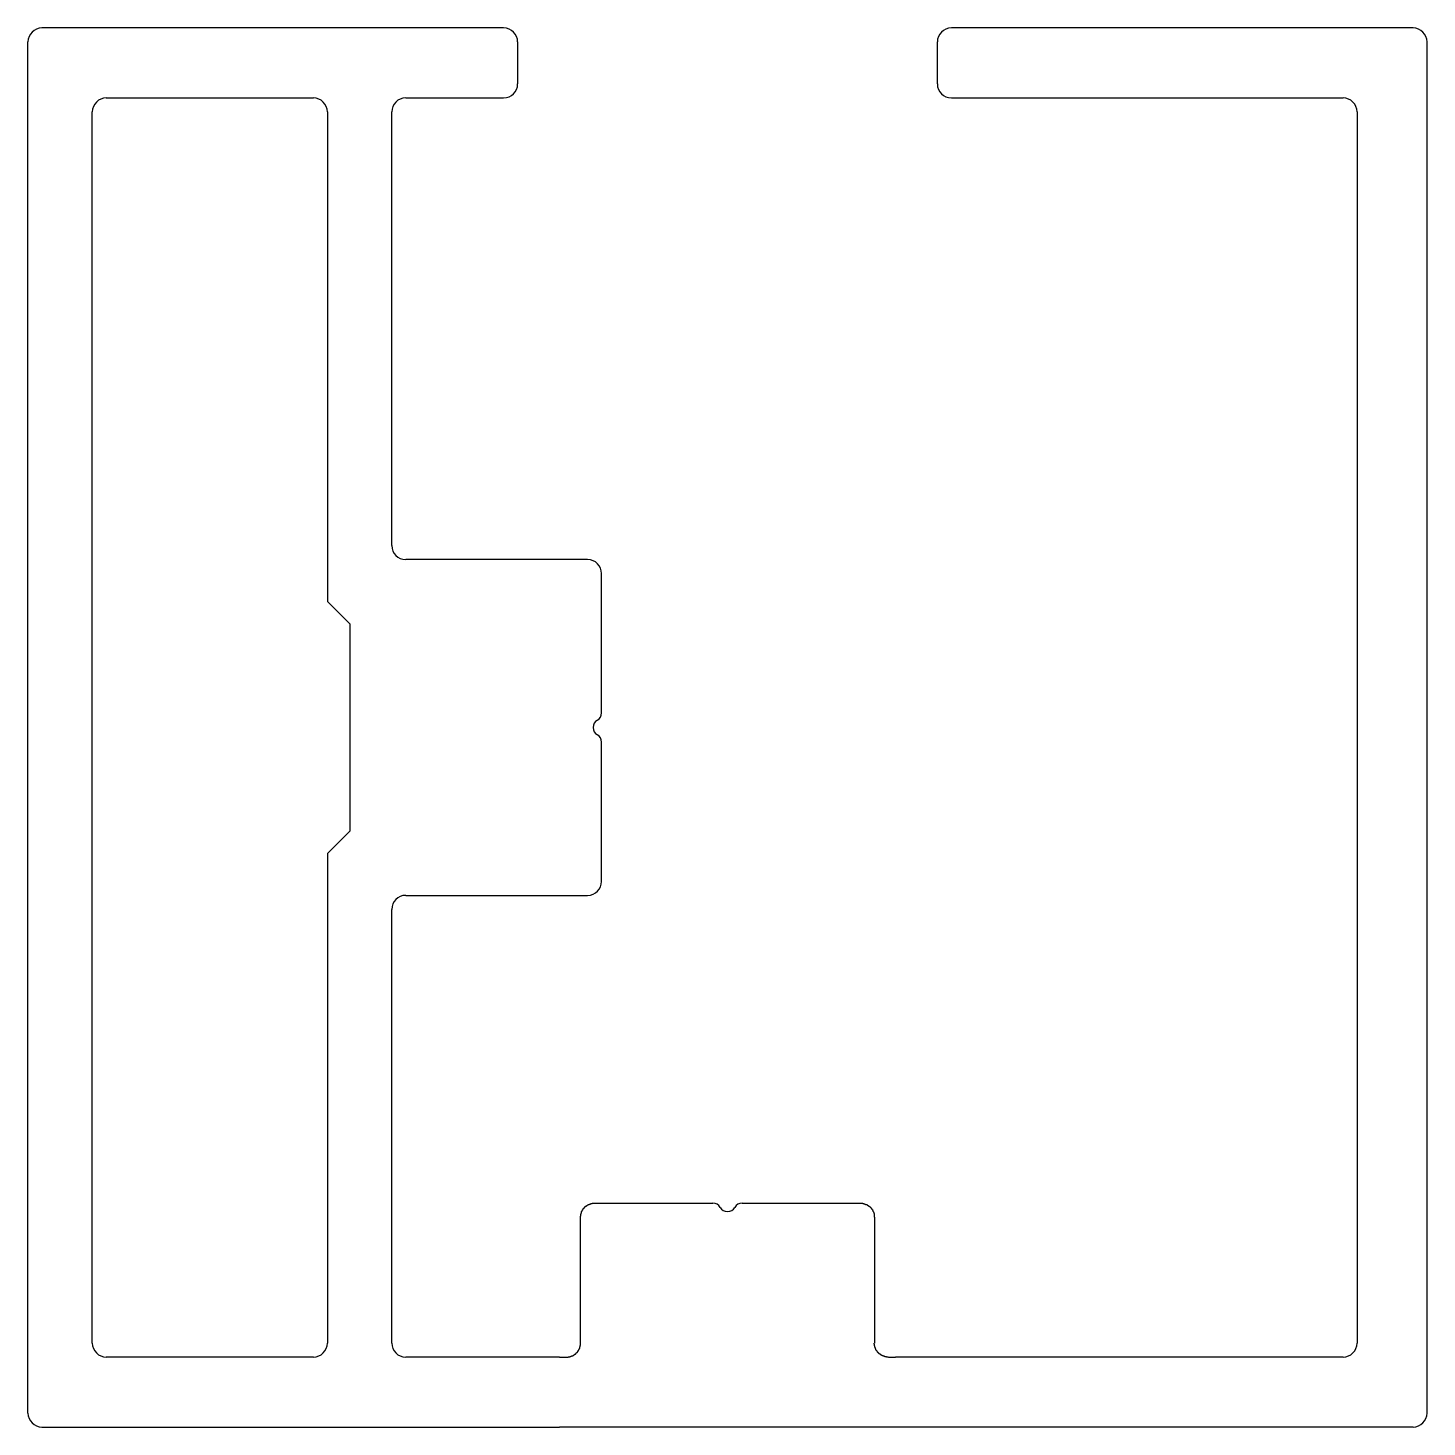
# Model space of a CAD drawing. Extents: x 2022.6 to 2072.6, y 2056.3 to 2106.3.
import ezdxf

# ---------------------------------------------------------------- set-up
doc = ezdxf.new("R2010")
doc.units = 0
doc.layers.get('0').update_dxf_attribs({"linetype": 'CONTINUOUS'})

msp = doc.modelspace()

# ---------------------------------------------------------------- linework, layer by layer
for p, q in [((2039.603, 2106.312), (2023.103, 2106.312)), ((2072.103, 2106.312), (2055.603, 2106.312)), ((2022.603, 2056.812), (2022.603, 2105.812)), ((2040.103, 2105.812), (2040.103, 2104.312)), ((2055.103, 2104.312), (2055.103, 2105.812)), ((2072.603, 2056.812), (2072.603, 2105.812)), ((2025.403, 2103.812), (2032.803, 2103.812)), ((2036.103, 2103.812), (2039.603, 2103.812)), ((2055.603, 2103.812), (2069.603, 2103.812)), ((2024.903, 2059.312), (2024.903, 2103.312)), ((2033.303, 2103.312), (2033.303, 2085.812)), ((2035.603, 2087.812), (2035.603, 2103.312)), ((2070.103, 2103.312), (2070.103, 2059.312)), ((2042.603, 2087.312), (2036.103, 2087.312)), ((2043.103, 2081.831), (2043.103, 2086.812)), ((2033.303, 2085.812), (2034.103, 2085.012)), ((2034.103, 2085.012), (2034.103, 2077.612)), ((2043.103, 2075.812), (2043.103, 2080.792)), ((2034.103, 2077.612), (2033.303, 2076.812)), ((2033.303, 2076.812), (2033.303, 2059.312)), ((2036.103, 2075.312), (2042.603, 2075.312)), ((2035.603, 2059.312), (2035.603, 2074.812)), ((2042.853, 2064.312), (2047.084, 2064.312)), ((2048.123, 2064.312), (2052.353, 2064.312)), ((2042.353, 2059.312), (2042.353, 2063.812)), ((2052.853, 2063.812), (2052.853, 2059.312)), ((2032.803, 2058.812), (2025.403, 2058.812)), ((2041.603, 2058.812), (2036.103, 2058.812)), ((2041.603, 2058.812), (2041.853, 2058.812)), ((2053.353, 2058.812), (2053.603, 2058.812)), ((2069.603, 2058.812), (2053.603, 2058.812)), ((2023.103, 2056.312), (2041.603, 2056.312)), ((2053.603, 2056.312), (2041.603, 2056.312)), ((2072.103, 2056.312), (2053.603, 2056.312))]:
    msp.add_line(p, q)
for points in [[(2042.35, 2063.81, 0), (2042.35, 2063.82, 0), (2042.35, 2063.82, 0), (2042.35, 2063.82, 0), (2042.35, 2063.83, 0), (2042.35, 2063.83, 0), (2042.35, 2063.83, 0), (2042.35, 2063.84, 0), (2042.35, 2063.84, 0), (2042.35, 2063.84, 0), (2042.35, 2063.85, 0), (2042.35, 2063.85, 0), (2042.36, 2063.85, 0), (2042.36, 2063.86, 0), (2042.36, 2063.86, 0), (2042.36, 2063.86, 0), (2042.36, 2063.87, 0), (2042.36, 2063.87, 0), (2042.36, 2063.87, 0), (2042.36, 2063.88, 0), (2042.36, 2063.88, 0), (2042.36, 2063.88, 0), (2042.36, 2063.89, 0), (2042.36, 2063.89, 0), (2042.36, 2063.89, 0), (2042.36, 2063.9, 0), (2042.36, 2063.9, 0), (2042.36, 2063.9, 0), (2042.36, 2063.91, 0), (2042.36, 2063.91, 0), (2042.36, 2063.91, 0), (2042.36, 2063.92, 0), (2042.37, 2063.92, 0), (2042.37, 2063.92, 0), (2042.37, 2063.93, 0), (2042.37, 2063.93, 0), (2042.37, 2063.93, 0), (2042.37, 2063.94, 0), (2042.37, 2063.94, 0), (2042.37, 2063.94, 0), (2042.37, 2063.95, 0), (2042.37, 2063.95, 0), (2042.37, 2063.95, 0), (2042.37, 2063.95, 0), (2042.38, 2063.96, 0), (2042.38, 2063.96, 0), (2042.38, 2063.96, 0), (2042.38, 2063.97, 0), (2042.38, 2063.97, 0), (2042.38, 2063.97, 0), (2042.38, 2063.98, 0), (2042.38, 2063.98, 0), (2042.38, 2063.98, 0), (2042.38, 2063.98, 0), (2042.39, 2063.99, 0), (2042.39, 2063.99, 0), (2042.39, 2063.99, 0), (2042.39, 2064, 0), (2042.39, 2064, 0), (2042.39, 2064, 0), (2042.39, 2064, 0), (2042.39, 2064.01, 0), (2042.39, 2064.01, 0), (2042.4, 2064.01, 0), (2042.4, 2064.01, 0), (2042.4, 2064.02, 0), (2042.4, 2064.02, 0), (2042.4, 2064.02, 0), (2042.4, 2064.03, 0), (2042.4, 2064.03, 0), (2042.4, 2064.03, 0), (2042.41, 2064.03, 0), (2042.41, 2064.04, 0), (2042.41, 2064.04, 0), (2042.41, 2064.04, 0), (2042.41, 2064.04, 0), (2042.41, 2064.05, 0), (2042.41, 2064.05, 0), (2042.41, 2064.05, 0), (2042.42, 2064.05, 0), (2042.42, 2064.06, 0), (2042.42, 2064.06, 0), (2042.42, 2064.06, 0), (2042.42, 2064.06, 0), (2042.42, 2064.06, 0), (2042.42, 2064.07, 0), (2042.42, 2064.07, 0), (2042.43, 2064.07, 0), (2042.43, 2064.07, 0), (2042.43, 2064.08, 0), (2042.43, 2064.08, 0), (2042.43, 2064.08, 0), (2042.43, 2064.08, 0), (2042.43, 2064.08, 0), (2042.44, 2064.09, 0), (2042.44, 2064.09, 0), (2042.44, 2064.09, 0), (2042.44, 2064.09, 0), (2042.44, 2064.1, 0), (2042.44, 2064.1, 0), (2042.44, 2064.1, 0), (2042.45, 2064.1, 0), (2042.45, 2064.1, 0), (2042.45, 2064.11, 0), (2042.45, 2064.11, 0), (2042.45, 2064.11, 0), (2042.45, 2064.11, 0), (2042.45, 2064.11, 0), (2042.46, 2064.12, 0), (2042.46, 2064.12, 0), (2042.46, 2064.12, 0), (2042.46, 2064.12, 0), (2042.46, 2064.12, 0), (2042.46, 2064.13, 0), (2042.47, 2064.13, 0), (2042.47, 2064.13, 0), (2042.47, 2064.13, 0), (2042.47, 2064.13, 0), (2042.47, 2064.13, 0), (2042.47, 2064.14, 0), (2042.47, 2064.14, 0), (2042.48, 2064.14, 0), (2042.48, 2064.14, 0), (2042.48, 2064.14, 0), (2042.48, 2064.15, 0), (2042.48, 2064.15, 0), (2042.48, 2064.15, 0), (2042.49, 2064.15, 0), (2042.49, 2064.15, 0), (2042.49, 2064.15, 0), (2042.49, 2064.16, 0), (2042.49, 2064.16, 0), (2042.49, 2064.16, 0), (2042.5, 2064.16, 0), (2042.5, 2064.16, 0), (2042.5, 2064.16, 0), (2042.5, 2064.17, 0), (2042.5, 2064.17, 0), (2042.5, 2064.17, 0), (2042.51, 2064.17, 0), (2042.51, 2064.17, 0), (2042.51, 2064.17, 0), (2042.51, 2064.18, 0), (2042.51, 2064.18, 0), (2042.51, 2064.18, 0), (2042.52, 2064.18, 0), (2042.52, 2064.18, 0), (2042.52, 2064.18, 0), (2042.52, 2064.18, 0), (2042.52, 2064.19, 0), (2042.52, 2064.19, 0), (2042.53, 2064.19, 0), (2042.53, 2064.19, 0), (2042.53, 2064.19, 0), (2042.53, 2064.19, 0), (2042.53, 2064.19, 0), (2042.53, 2064.2, 0), (2042.54, 2064.2, 0), (2042.54, 2064.2, 0), (2042.54, 2064.2, 0), (2042.54, 2064.2, 0), (2042.54, 2064.2, 0), (2042.54, 2064.2, 0), (2042.55, 2064.21, 0), (2042.55, 2064.21, 0), (2042.55, 2064.21, 0), (2042.55, 2064.21, 0), (2042.55, 2064.21, 0), (2042.55, 2064.21, 0), (2042.56, 2064.21, 0), (2042.56, 2064.22, 0), (2042.56, 2064.22, 0), (2042.56, 2064.22, 0), (2042.56, 2064.22, 0), (2042.57, 2064.22, 0), (2042.57, 2064.22, 0), (2042.57, 2064.22, 0), (2042.57, 2064.22, 0), (2042.57, 2064.23, 0), (2042.57, 2064.23, 0), (2042.58, 2064.23, 0), (2042.58, 2064.23, 0), (2042.58, 2064.23, 0), (2042.58, 2064.23, 0), (2042.58, 2064.23, 0), (2042.59, 2064.23, 0), (2042.59, 2064.23, 0), (2042.59, 2064.24, 0), (2042.59, 2064.24, 0), (2042.59, 2064.24, 0), (2042.59, 2064.24, 0), (2042.6, 2064.24, 0), (2042.6, 2064.24, 0), (2042.6, 2064.24, 0), (2042.6, 2064.24, 0), (2042.6, 2064.24, 0), (2042.61, 2064.25, 0), (2042.61, 2064.25, 0), (2042.61, 2064.25, 0), (2042.61, 2064.25, 0), (2042.61, 2064.25, 0), (2042.61, 2064.25, 0), (2042.62, 2064.25, 0), (2042.62, 2064.25, 0), (2042.62, 2064.25, 0), (2042.62, 2064.26, 0), (2042.62, 2064.26, 0), (2042.63, 2064.26, 0), (2042.63, 2064.26, 0), (2042.63, 2064.26, 0), (2042.63, 2064.26, 0), (2042.63, 2064.26, 0), (2042.64, 2064.26, 0), (2042.64, 2064.26, 0), (2042.64, 2064.26, 0), (2042.64, 2064.26, 0), (2042.64, 2064.27, 0), (2042.65, 2064.27, 0), (2042.65, 2064.27, 0), (2042.65, 2064.27, 0), (2042.65, 2064.27, 0), (2042.65, 2064.27, 0), (2042.65, 2064.27, 0), (2042.66, 2064.27, 0), (2042.66, 2064.27, 0), (2042.66, 2064.27, 0), (2042.66, 2064.27, 0), (2042.66, 2064.27, 0), (2042.67, 2064.28, 0), (2042.67, 2064.28, 0), (2042.67, 2064.28, 0), (2042.67, 2064.28, 0), (2042.67, 2064.28, 0), (2042.68, 2064.28, 0), (2042.68, 2064.28, 0), (2042.68, 2064.28, 0), (2042.68, 2064.28, 0), (2042.68, 2064.28, 0), (2042.69, 2064.28, 0), (2042.69, 2064.28, 0), (2042.69, 2064.28, 0), (2042.69, 2064.28, 0), (2042.69, 2064.29, 0), (2042.7, 2064.29, 0), (2042.7, 2064.29, 0), (2042.7, 2064.29, 0), (2042.7, 2064.29, 0), (2042.7, 2064.29, 0), (2042.71, 2064.29, 0), (2042.71, 2064.29, 0), (2042.71, 2064.29, 0), (2042.71, 2064.29, 0), (2042.71, 2064.29, 0), (2042.72, 2064.29, 0), (2042.72, 2064.29, 0), (2042.72, 2064.29, 0), (2042.72, 2064.29, 0), (2042.72, 2064.29, 0), (2042.73, 2064.3, 0), (2042.73, 2064.3, 0), (2042.73, 2064.3, 0), (2042.73, 2064.3, 0), (2042.73, 2064.3, 0), (2042.74, 2064.3, 0), (2042.74, 2064.3, 0), (2042.74, 2064.3, 0), (2042.74, 2064.3, 0), (2042.74, 2064.3, 0), (2042.75, 2064.3, 0), (2042.75, 2064.3, 0), (2042.75, 2064.3, 0), (2042.75, 2064.3, 0), (2042.75, 2064.3, 0), (2042.76, 2064.3, 0), (2042.76, 2064.3, 0), (2042.76, 2064.3, 0), (2042.76, 2064.3, 0), (2042.76, 2064.3, 0), (2042.77, 2064.3, 0), (2042.77, 2064.3, 0), (2042.77, 2064.3, 0), (2042.77, 2064.31, 0), (2042.77, 2064.31, 0), (2042.78, 2064.31, 0), (2042.78, 2064.31, 0), (2042.78, 2064.31, 0), (2042.78, 2064.31, 0), (2042.79, 2064.31, 0), (2042.79, 2064.31, 0), (2042.79, 2064.31, 0), (2042.79, 2064.31, 0), (2042.79, 2064.31, 0), (2042.8, 2064.31, 0), (2042.8, 2064.31, 0), (2042.8, 2064.31, 0), (2042.8, 2064.31, 0), (2042.8, 2064.31, 0), (2042.81, 2064.31, 0), (2042.81, 2064.31, 0), (2042.81, 2064.31, 0), (2042.81, 2064.31, 0), (2042.81, 2064.31, 0), (2042.82, 2064.31, 0), (2042.82, 2064.31, 0), (2042.82, 2064.31, 0), (2042.82, 2064.31, 0), (2042.83, 2064.31, 0), (2042.83, 2064.31, 0), (2042.83, 2064.31, 0), (2042.83, 2064.31, 0), (2042.83, 2064.31, 0), (2042.84, 2064.31, 0), (2042.84, 2064.31, 0), (2042.84, 2064.31, 0), (2042.84, 2064.31, 0), (2042.84, 2064.31, 0), (2042.85, 2064.31, 0), (2042.85, 2064.31, 0), (2042.85, 2064.31, 0), (2042.85, 2064.31, 0)], [(2052.35, 2064.31, 0), (2052.36, 2064.31, 0), (2052.36, 2064.31, 0), (2052.36, 2064.31, 0), (2052.36, 2064.31, 0), (2052.36, 2064.31, 0), (2052.36, 2064.31, 0), (2052.37, 2064.31, 0), (2052.37, 2064.31, 0), (2052.37, 2064.31, 0), (2052.37, 2064.31, 0), (2052.37, 2064.31, 0), (2052.37, 2064.31, 0), (2052.38, 2064.31, 0), (2052.38, 2064.31, 0), (2052.38, 2064.31, 0), (2052.38, 2064.31, 0), (2052.38, 2064.31, 0), (2052.39, 2064.31, 0), (2052.39, 2064.31, 0), (2052.39, 2064.31, 0), (2052.39, 2064.31, 0), (2052.39, 2064.31, 0), (2052.39, 2064.31, 0), (2052.4, 2064.31, 0), (2052.4, 2064.31, 0), (2052.4, 2064.31, 0), (2052.4, 2064.31, 0), (2052.4, 2064.31, 0), (2052.4, 2064.31, 0), (2052.41, 2064.31, 0), (2052.41, 2064.31, 0), (2052.41, 2064.31, 0), (2052.41, 2064.31, 0), (2052.41, 2064.31, 0), (2052.42, 2064.31, 0), (2052.42, 2064.31, 0), (2052.42, 2064.31, 0), (2052.42, 2064.31, 0), (2052.42, 2064.31, 0), (2052.42, 2064.31, 0), (2052.43, 2064.31, 0), (2052.43, 2064.31, 0), (2052.43, 2064.31, 0), (2052.43, 2064.31, 0), (2052.43, 2064.31, 0), (2052.43, 2064.31, 0), (2052.44, 2064.3, 0), (2052.44, 2064.3, 0), (2052.44, 2064.3, 0), (2052.44, 2064.3, 0), (2052.44, 2064.3, 0), (2052.44, 2064.3, 0), (2052.45, 2064.3, 0), (2052.45, 2064.3, 0), (2052.45, 2064.3, 0), (2052.45, 2064.3, 0), (2052.45, 2064.3, 0), (2052.45, 2064.3, 0), (2052.46, 2064.3, 0), (2052.46, 2064.3, 0), (2052.46, 2064.3, 0), (2052.46, 2064.3, 0), (2052.46, 2064.3, 0), (2052.46, 2064.3, 0), (2052.47, 2064.3, 0), (2052.47, 2064.3, 0), (2052.47, 2064.3, 0), (2052.47, 2064.3, 0), (2052.47, 2064.3, 0), (2052.48, 2064.3, 0), (2052.48, 2064.3, 0), (2052.48, 2064.3, 0), (2052.48, 2064.3, 0), (2052.48, 2064.29, 0), (2052.48, 2064.29, 0), (2052.49, 2064.29, 0), (2052.49, 2064.29, 0), (2052.49, 2064.29, 0), (2052.49, 2064.29, 0), (2052.49, 2064.29, 0), (2052.49, 2064.29, 0), (2052.5, 2064.29, 0), (2052.5, 2064.29, 0), (2052.5, 2064.29, 0), (2052.5, 2064.29, 0), (2052.5, 2064.29, 0), (2052.5, 2064.29, 0), (2052.51, 2064.29, 0), (2052.51, 2064.29, 0), (2052.51, 2064.29, 0), (2052.51, 2064.29, 0), (2052.51, 2064.29, 0), (2052.51, 2064.29, 0), (2052.51, 2064.28, 0), (2052.52, 2064.28, 0), (2052.52, 2064.28, 0), (2052.52, 2064.28, 0), (2052.52, 2064.28, 0), (2052.52, 2064.28, 0), (2052.52, 2064.28, 0), (2052.53, 2064.28, 0), (2052.53, 2064.28, 0), (2052.53, 2064.28, 0), (2052.53, 2064.28, 0), (2052.53, 2064.28, 0), (2052.53, 2064.28, 0), (2052.54, 2064.28, 0), (2052.54, 2064.28, 0), (2052.54, 2064.28, 0), (2052.54, 2064.28, 0), (2052.54, 2064.27, 0), (2052.54, 2064.27, 0), (2052.55, 2064.27, 0), (2052.55, 2064.27, 0), (2052.55, 2064.27, 0), (2052.55, 2064.27, 0), (2052.55, 2064.27, 0), (2052.55, 2064.27, 0), (2052.56, 2064.27, 0), (2052.56, 2064.27, 0), (2052.56, 2064.27, 0), (2052.56, 2064.27, 0), (2052.56, 2064.27, 0), (2052.56, 2064.27, 0), (2052.57, 2064.26, 0), (2052.57, 2064.26, 0), (2052.57, 2064.26, 0), (2052.57, 2064.26, 0), (2052.57, 2064.26, 0), (2052.57, 2064.26, 0), (2052.57, 2064.26, 0), (2052.58, 2064.26, 0), (2052.58, 2064.26, 0), (2052.58, 2064.26, 0), (2052.58, 2064.26, 0), (2052.58, 2064.26, 0), (2052.58, 2064.26, 0), (2052.59, 2064.25, 0), (2052.59, 2064.25, 0), (2052.59, 2064.25, 0), (2052.59, 2064.25, 0), (2052.59, 2064.25, 0), (2052.59, 2064.25, 0), (2052.59, 2064.25, 0), (2052.6, 2064.25, 0), (2052.6, 2064.25, 0), (2052.6, 2064.25, 0), (2052.6, 2064.25, 0), (2052.6, 2064.25, 0), (2052.6, 2064.24, 0), (2052.61, 2064.24, 0), (2052.61, 2064.24, 0), (2052.61, 2064.24, 0), (2052.61, 2064.24, 0), (2052.61, 2064.24, 0), (2052.61, 2064.24, 0), (2052.62, 2064.24, 0), (2052.62, 2064.24, 0), (2052.62, 2064.24, 0), (2052.62, 2064.23, 0), (2052.62, 2064.23, 0), (2052.62, 2064.23, 0), (2052.62, 2064.23, 0), (2052.63, 2064.23, 0), (2052.63, 2064.23, 0), (2052.63, 2064.23, 0), (2052.63, 2064.23, 0), (2052.63, 2064.23, 0), (2052.63, 2064.23, 0), (2052.63, 2064.22, 0), (2052.64, 2064.22, 0), (2052.64, 2064.22, 0), (2052.64, 2064.22, 0), (2052.64, 2064.22, 0), (2052.64, 2064.22, 0), (2052.64, 2064.22, 0), (2052.65, 2064.22, 0), (2052.65, 2064.22, 0), (2052.65, 2064.22, 0), (2052.65, 2064.21, 0), (2052.65, 2064.21, 0), (2052.65, 2064.21, 0), (2052.65, 2064.21, 0), (2052.66, 2064.21, 0), (2052.66, 2064.21, 0), (2052.66, 2064.21, 0), (2052.66, 2064.21, 0), (2052.66, 2064.21, 0), (2052.66, 2064.2, 0), (2052.66, 2064.2, 0), (2052.67, 2064.2, 0), (2052.67, 2064.2, 0), (2052.67, 2064.2, 0), (2052.67, 2064.2, 0), (2052.67, 2064.2, 0), (2052.67, 2064.2, 0), (2052.67, 2064.2, 0), (2052.68, 2064.19, 0), (2052.68, 2064.19, 0), (2052.68, 2064.19, 0), (2052.68, 2064.19, 0), (2052.68, 2064.19, 0), (2052.68, 2064.19, 0), (2052.68, 2064.19, 0), (2052.69, 2064.19, 0), (2052.69, 2064.18, 0), (2052.69, 2064.18, 0), (2052.69, 2064.18, 0), (2052.69, 2064.18, 0), (2052.69, 2064.18, 0), (2052.69, 2064.18, 0), (2052.7, 2064.18, 0), (2052.7, 2064.17, 0), (2052.7, 2064.17, 0), (2052.7, 2064.17, 0), (2052.7, 2064.17, 0), (2052.7, 2064.17, 0), (2052.7, 2064.17, 0), (2052.71, 2064.17, 0), (2052.71, 2064.17, 0), (2052.71, 2064.16, 0), (2052.71, 2064.16, 0), (2052.71, 2064.16, 0), (2052.71, 2064.16, 0), (2052.71, 2064.16, 0), (2052.71, 2064.16, 0), (2052.72, 2064.16, 0), (2052.72, 2064.15, 0), (2052.72, 2064.15, 0), (2052.72, 2064.15, 0), (2052.72, 2064.15, 0), (2052.72, 2064.15, 0), (2052.72, 2064.15, 0), (2052.73, 2064.15, 0), (2052.73, 2064.14, 0), (2052.73, 2064.14, 0), (2052.73, 2064.14, 0), (2052.73, 2064.14, 0), (2052.73, 2064.14, 0), (2052.73, 2064.14, 0), (2052.73, 2064.14, 0), (2052.74, 2064.13, 0), (2052.74, 2064.13, 0), (2052.74, 2064.13, 0), (2052.74, 2064.13, 0), (2052.74, 2064.13, 0), (2052.74, 2064.13, 0), (2052.74, 2064.12, 0), (2052.74, 2064.12, 0), (2052.75, 2064.12, 0), (2052.75, 2064.12, 0), (2052.75, 2064.12, 0), (2052.75, 2064.12, 0), (2052.75, 2064.11, 0), (2052.75, 2064.11, 0), (2052.75, 2064.11, 0), (2052.75, 2064.11, 0), (2052.76, 2064.11, 0), (2052.76, 2064.11, 0), (2052.76, 2064.1, 0), (2052.76, 2064.1, 0), (2052.76, 2064.1, 0), (2052.76, 2064.1, 0), (2052.76, 2064.1, 0), (2052.76, 2064.1, 0), (2052.77, 2064.09, 0), (2052.77, 2064.09, 0), (2052.77, 2064.09, 0), (2052.77, 2064.09, 0), (2052.77, 2064.09, 0), (2052.77, 2064.09, 0), (2052.77, 2064.08, 0), (2052.77, 2064.08, 0), (2052.78, 2064.08, 0), (2052.78, 2064.08, 0), (2052.78, 2064.08, 0), (2052.78, 2064.07, 0), (2052.78, 2064.07, 0), (2052.78, 2064.07, 0), (2052.78, 2064.07, 0), (2052.78, 2064.07, 0), (2052.78, 2064.06, 0), (2052.79, 2064.06, 0), (2052.79, 2064.06, 0), (2052.79, 2064.06, 0), (2052.79, 2064.06, 0), (2052.79, 2064.06, 0), (2052.79, 2064.05, 0), (2052.79, 2064.05, 0), (2052.79, 2064.05, 0), (2052.79, 2064.05, 0), (2052.8, 2064.05, 0), (2052.8, 2064.04, 0), (2052.8, 2064.04, 0), (2052.8, 2064.04, 0), (2052.8, 2064.04, 0), (2052.8, 2064.03, 0), (2052.8, 2064.03, 0), (2052.8, 2064.03, 0), (2052.8, 2064.03, 0), (2052.8, 2064.03, 0), (2052.81, 2064.02, 0), (2052.81, 2064.02, 0), (2052.81, 2064.02, 0), (2052.81, 2064.02, 0), (2052.81, 2064.02, 0), (2052.81, 2064.01, 0), (2052.81, 2064.01, 0), (2052.81, 2064.01, 0), (2052.81, 2064.01, 0), (2052.81, 2064, 0), (2052.82, 2064, 0), (2052.82, 2064, 0), (2052.82, 2064, 0), (2052.82, 2064, 0), (2052.82, 2063.99, 0), (2052.82, 2063.99, 0), (2052.82, 2063.99, 0), (2052.82, 2063.99, 0), (2052.82, 2063.98, 0), (2052.82, 2063.98, 0), (2052.82, 2063.98, 0), (2052.83, 2063.98, 0), (2052.83, 2063.97, 0), (2052.83, 2063.97, 0), (2052.83, 2063.97, 0), (2052.83, 2063.97, 0), (2052.83, 2063.96, 0), (2052.83, 2063.96, 0), (2052.83, 2063.96, 0), (2052.83, 2063.96, 0), (2052.83, 2063.95, 0), (2052.83, 2063.95, 0), (2052.83, 2063.95, 0), (2052.83, 2063.95, 0), (2052.84, 2063.94, 0), (2052.84, 2063.94, 0), (2052.84, 2063.94, 0), (2052.84, 2063.94, 0), (2052.84, 2063.93, 0), (2052.84, 2063.93, 0), (2052.84, 2063.93, 0), (2052.84, 2063.93, 0), (2052.84, 2063.92, 0), (2052.84, 2063.92, 0), (2052.84, 2063.92, 0), (2052.84, 2063.92, 0), (2052.84, 2063.91, 0), (2052.84, 2063.91, 0), (2052.84, 2063.91, 0), (2052.84, 2063.9, 0), (2052.85, 2063.9, 0), (2052.85, 2063.9, 0), (2052.85, 2063.9, 0), (2052.85, 2063.89, 0), (2052.85, 2063.89, 0), (2052.85, 2063.89, 0), (2052.85, 2063.88, 0), (2052.85, 2063.88, 0), (2052.85, 2063.88, 0), (2052.85, 2063.88, 0), (2052.85, 2063.87, 0), (2052.85, 2063.87, 0), (2052.85, 2063.87, 0), (2052.85, 2063.86, 0), (2052.85, 2063.86, 0), (2052.85, 2063.86, 0), (2052.85, 2063.86, 0), (2052.85, 2063.85, 0), (2052.85, 2063.85, 0), (2052.85, 2063.85, 0), (2052.85, 2063.84, 0), (2052.85, 2063.84, 0), (2052.85, 2063.84, 0), (2052.85, 2063.84, 0), (2052.85, 2063.83, 0), (2052.85, 2063.83, 0), (2052.85, 2063.83, 0), (2052.85, 2063.82, 0), (2052.85, 2063.82, 0), (2052.85, 2063.82, 0), (2052.85, 2063.81, 0), (2052.85, 2063.81, 0)], [(2041.85, 2058.81, 0), (2041.85, 2058.81, 0), (2041.86, 2058.81, 0), (2041.86, 2058.81, 0), (2041.86, 2058.81, 0), (2041.86, 2058.81, 0), (2041.86, 2058.81, 0), (2041.86, 2058.81, 0), (2041.86, 2058.81, 0), (2041.87, 2058.81, 0), (2041.87, 2058.81, 0), (2041.87, 2058.81, 0), (2041.87, 2058.81, 0), (2041.87, 2058.81, 0), (2041.87, 2058.81, 0), (2041.87, 2058.81, 0), (2041.88, 2058.81, 0), (2041.88, 2058.81, 0), (2041.88, 2058.81, 0), (2041.88, 2058.81, 0), (2041.88, 2058.81, 0), (2041.88, 2058.81, 0), (2041.88, 2058.81, 0), (2041.88, 2058.81, 0), (2041.89, 2058.81, 0), (2041.89, 2058.81, 0), (2041.89, 2058.81, 0), (2041.89, 2058.81, 0), (2041.89, 2058.81, 0), (2041.89, 2058.81, 0), (2041.89, 2058.81, 0), (2041.9, 2058.81, 0), (2041.9, 2058.81, 0), (2041.9, 2058.81, 0), (2041.9, 2058.81, 0), (2041.9, 2058.81, 0), (2041.9, 2058.81, 0), (2041.91, 2058.81, 0), (2041.91, 2058.81, 0), (2041.91, 2058.81, 0), (2041.91, 2058.81, 0), (2041.91, 2058.81, 0), (2041.91, 2058.81, 0), (2041.91, 2058.81, 0), (2041.92, 2058.82, 0), (2041.92, 2058.82, 0), (2041.92, 2058.82, 0), (2041.92, 2058.82, 0), (2041.92, 2058.82, 0), (2041.92, 2058.82, 0), (2041.92, 2058.82, 0), (2041.93, 2058.82, 0), (2041.93, 2058.82, 0), (2041.93, 2058.82, 0), (2041.93, 2058.82, 0), (2041.93, 2058.82, 0), (2041.93, 2058.82, 0), (2041.94, 2058.82, 0), (2041.94, 2058.82, 0), (2041.94, 2058.82, 0), (2041.94, 2058.82, 0), (2041.94, 2058.82, 0), (2041.94, 2058.82, 0), (2041.94, 2058.82, 0), (2041.95, 2058.82, 0), (2041.95, 2058.82, 0), (2041.95, 2058.82, 0), (2041.95, 2058.82, 0), (2041.95, 2058.82, 0), (2041.95, 2058.82, 0), (2041.96, 2058.82, 0), (2041.96, 2058.82, 0), (2041.96, 2058.82, 0), (2041.96, 2058.82, 0), (2041.96, 2058.82, 0), (2041.96, 2058.82, 0), (2041.96, 2058.82, 0), (2041.97, 2058.82, 0), (2041.97, 2058.82, 0), (2041.97, 2058.82, 0), (2041.97, 2058.82, 0), (2041.97, 2058.83, 0), (2041.97, 2058.83, 0), (2041.98, 2058.83, 0), (2041.98, 2058.83, 0), (2041.98, 2058.83, 0), (2041.98, 2058.83, 0), (2041.98, 2058.83, 0), (2041.98, 2058.83, 0), (2041.99, 2058.83, 0), (2041.99, 2058.83, 0), (2041.99, 2058.83, 0), (2041.99, 2058.83, 0), (2041.99, 2058.83, 0), (2041.99, 2058.83, 0), (2042, 2058.83, 0), (2042, 2058.83, 0), (2042, 2058.83, 0), (2042, 2058.83, 0), (2042, 2058.83, 0), (2042, 2058.83, 0), (2042.01, 2058.83, 0), (2042.01, 2058.84, 0), (2042.01, 2058.84, 0), (2042.01, 2058.84, 0), (2042.01, 2058.84, 0), (2042.01, 2058.84, 0), (2042.02, 2058.84, 0), (2042.02, 2058.84, 0), (2042.02, 2058.84, 0), (2042.02, 2058.84, 0), (2042.02, 2058.84, 0), (2042.02, 2058.84, 0), (2042.03, 2058.84, 0), (2042.03, 2058.84, 0), (2042.03, 2058.84, 0), (2042.03, 2058.84, 0), (2042.03, 2058.84, 0), (2042.03, 2058.84, 0), (2042.04, 2058.85, 0), (2042.04, 2058.85, 0), (2042.04, 2058.85, 0), (2042.04, 2058.85, 0), (2042.04, 2058.85, 0), (2042.04, 2058.85, 0), (2042.05, 2058.85, 0), (2042.05, 2058.85, 0), (2042.05, 2058.85, 0), (2042.05, 2058.85, 0), (2042.05, 2058.85, 0), (2042.05, 2058.85, 0), (2042.06, 2058.85, 0), (2042.06, 2058.86, 0), (2042.06, 2058.86, 0), (2042.06, 2058.86, 0), (2042.06, 2058.86, 0), (2042.07, 2058.86, 0), (2042.07, 2058.86, 0), (2042.07, 2058.86, 0), (2042.07, 2058.86, 0), (2042.07, 2058.86, 0), (2042.07, 2058.86, 0), (2042.08, 2058.86, 0), (2042.08, 2058.86, 0), (2042.08, 2058.87, 0), (2042.08, 2058.87, 0), (2042.08, 2058.87, 0), (2042.09, 2058.87, 0), (2042.09, 2058.87, 0), (2042.09, 2058.87, 0), (2042.09, 2058.87, 0), (2042.09, 2058.87, 0), (2042.09, 2058.87, 0), (2042.1, 2058.87, 0), (2042.1, 2058.88, 0), (2042.1, 2058.88, 0), (2042.1, 2058.88, 0), (2042.1, 2058.88, 0), (2042.11, 2058.88, 0), (2042.11, 2058.88, 0), (2042.11, 2058.88, 0), (2042.11, 2058.88, 0), (2042.11, 2058.88, 0), (2042.11, 2058.89, 0), (2042.12, 2058.89, 0), (2042.12, 2058.89, 0), (2042.12, 2058.89, 0), (2042.12, 2058.89, 0), (2042.12, 2058.89, 0), (2042.13, 2058.89, 0), (2042.13, 2058.89, 0), (2042.13, 2058.89, 0), (2042.13, 2058.9, 0), (2042.13, 2058.9, 0), (2042.13, 2058.9, 0), (2042.14, 2058.9, 0), (2042.14, 2058.9, 0), (2042.14, 2058.9, 0), (2042.14, 2058.9, 0), (2042.14, 2058.9, 0), (2042.15, 2058.91, 0), (2042.15, 2058.91, 0), (2042.15, 2058.91, 0), (2042.15, 2058.91, 0), (2042.15, 2058.91, 0), (2042.16, 2058.91, 0), (2042.16, 2058.91, 0), (2042.16, 2058.92, 0), (2042.16, 2058.92, 0), (2042.16, 2058.92, 0), (2042.16, 2058.92, 0), (2042.17, 2058.92, 0), (2042.17, 2058.92, 0), (2042.17, 2058.92, 0), (2042.17, 2058.93, 0), (2042.17, 2058.93, 0), (2042.18, 2058.93, 0), (2042.18, 2058.93, 0), (2042.18, 2058.93, 0), (2042.18, 2058.93, 0), (2042.18, 2058.94, 0), (2042.19, 2058.94, 0), (2042.19, 2058.94, 0), (2042.19, 2058.94, 0), (2042.19, 2058.94, 0), (2042.19, 2058.94, 0), (2042.2, 2058.95, 0), (2042.2, 2058.95, 0), (2042.2, 2058.95, 0), (2042.2, 2058.95, 0), (2042.2, 2058.95, 0), (2042.2, 2058.96, 0), (2042.21, 2058.96, 0), (2042.21, 2058.96, 0), (2042.21, 2058.96, 0), (2042.21, 2058.96, 0), (2042.21, 2058.96, 0), (2042.22, 2058.97, 0), (2042.22, 2058.97, 0), (2042.22, 2058.97, 0), (2042.22, 2058.97, 0), (2042.22, 2058.97, 0), (2042.22, 2058.98, 0), (2042.23, 2058.98, 0), (2042.23, 2058.98, 0), (2042.23, 2058.98, 0), (2042.23, 2058.99, 0), (2042.23, 2058.99, 0), (2042.24, 2058.99, 0), (2042.24, 2058.99, 0), (2042.24, 2058.99, 0), (2042.24, 2059, 0), (2042.24, 2059, 0), (2042.25, 2059, 0), (2042.25, 2059, 0), (2042.25, 2059.01, 0), (2042.25, 2059.01, 0), (2042.25, 2059.01, 0), (2042.25, 2059.01, 0), (2042.26, 2059.02, 0), (2042.26, 2059.02, 0), (2042.26, 2059.02, 0), (2042.26, 2059.02, 0), (2042.26, 2059.03, 0), (2042.26, 2059.03, 0), (2042.27, 2059.03, 0), (2042.27, 2059.03, 0), (2042.27, 2059.04, 0), (2042.27, 2059.04, 0), (2042.27, 2059.04, 0), (2042.28, 2059.04, 0), (2042.28, 2059.05, 0), (2042.28, 2059.05, 0), (2042.28, 2059.05, 0), (2042.28, 2059.06, 0), (2042.28, 2059.06, 0), (2042.29, 2059.06, 0), (2042.29, 2059.06, 0), (2042.29, 2059.07, 0), (2042.29, 2059.07, 0), (2042.29, 2059.07, 0), (2042.29, 2059.08, 0), (2042.3, 2059.08, 0), (2042.3, 2059.08, 0), (2042.3, 2059.09, 0), (2042.3, 2059.09, 0), (2042.3, 2059.09, 0), (2042.3, 2059.1, 0), (2042.31, 2059.1, 0), (2042.31, 2059.1, 0), (2042.31, 2059.11, 0), (2042.31, 2059.11, 0), (2042.31, 2059.11, 0), (2042.31, 2059.12, 0), (2042.31, 2059.12, 0), (2042.32, 2059.12, 0), (2042.32, 2059.13, 0), (2042.32, 2059.13, 0), (2042.32, 2059.13, 0), (2042.32, 2059.14, 0), (2042.32, 2059.14, 0), (2042.32, 2059.14, 0), (2042.33, 2059.15, 0), (2042.33, 2059.15, 0), (2042.33, 2059.16, 0), (2042.33, 2059.16, 0), (2042.33, 2059.16, 0), (2042.33, 2059.17, 0), (2042.33, 2059.17, 0), (2042.33, 2059.18, 0), (2042.34, 2059.18, 0), (2042.34, 2059.18, 0), (2042.34, 2059.19, 0), (2042.34, 2059.19, 0), (2042.34, 2059.2, 0), (2042.34, 2059.2, 0), (2042.34, 2059.21, 0), (2042.34, 2059.21, 0), (2042.34, 2059.21, 0), (2042.34, 2059.22, 0), (2042.35, 2059.22, 0), (2042.35, 2059.23, 0), (2042.35, 2059.23, 0), (2042.35, 2059.24, 0), (2042.35, 2059.24, 0), (2042.35, 2059.25, 0), (2042.35, 2059.25, 0), (2042.35, 2059.26, 0), (2042.35, 2059.26, 0), (2042.35, 2059.26, 0), (2042.35, 2059.27, 0), (2042.35, 2059.27, 0), (2042.35, 2059.28, 0), (2042.35, 2059.28, 0), (2042.35, 2059.29, 0), (2042.35, 2059.29, 0), (2042.35, 2059.3, 0), (2042.35, 2059.3, 0), (2042.35, 2059.31, 0), (2042.35, 2059.31, 0)], [(2053.35, 2058.81, 0), (2053.35, 2058.81, 0), (2053.35, 2058.81, 0), (2053.35, 2058.81, 0), (2053.35, 2058.81, 0), (2053.35, 2058.81, 0), (2053.35, 2058.81, 0), (2053.34, 2058.81, 0), (2053.34, 2058.81, 0), (2053.34, 2058.81, 0), (2053.34, 2058.81, 0), (2053.34, 2058.81, 0), (2053.34, 2058.81, 0), (2053.34, 2058.81, 0), (2053.33, 2058.81, 0), (2053.33, 2058.81, 0), (2053.33, 2058.81, 0), (2053.33, 2058.81, 0), (2053.33, 2058.81, 0), (2053.33, 2058.81, 0), (2053.33, 2058.81, 0), (2053.32, 2058.81, 0), (2053.32, 2058.81, 0), (2053.32, 2058.81, 0), (2053.32, 2058.81, 0), (2053.32, 2058.81, 0), (2053.32, 2058.81, 0), (2053.32, 2058.81, 0), (2053.31, 2058.81, 0), (2053.31, 2058.81, 0), (2053.31, 2058.81, 0), (2053.31, 2058.81, 0), (2053.31, 2058.81, 0), (2053.31, 2058.81, 0), (2053.31, 2058.81, 0), (2053.3, 2058.81, 0), (2053.3, 2058.81, 0), (2053.3, 2058.81, 0), (2053.3, 2058.81, 0), (2053.3, 2058.81, 0), (2053.3, 2058.81, 0), (2053.3, 2058.81, 0), (2053.29, 2058.81, 0), (2053.29, 2058.81, 0), (2053.29, 2058.82, 0), (2053.29, 2058.82, 0), (2053.29, 2058.82, 0), (2053.29, 2058.82, 0), (2053.29, 2058.82, 0), (2053.28, 2058.82, 0), (2053.28, 2058.82, 0), (2053.28, 2058.82, 0), (2053.28, 2058.82, 0), (2053.28, 2058.82, 0), (2053.28, 2058.82, 0), (2053.27, 2058.82, 0), (2053.27, 2058.82, 0), (2053.27, 2058.82, 0), (2053.27, 2058.82, 0), (2053.27, 2058.82, 0), (2053.27, 2058.82, 0), (2053.27, 2058.82, 0), (2053.26, 2058.82, 0), (2053.26, 2058.82, 0), (2053.26, 2058.82, 0), (2053.26, 2058.82, 0), (2053.26, 2058.82, 0), (2053.26, 2058.82, 0), (2053.25, 2058.82, 0), (2053.25, 2058.82, 0), (2053.25, 2058.82, 0), (2053.25, 2058.82, 0), (2053.25, 2058.82, 0), (2053.25, 2058.82, 0), (2053.25, 2058.82, 0), (2053.24, 2058.82, 0), (2053.24, 2058.82, 0), (2053.24, 2058.82, 0), (2053.24, 2058.82, 0), (2053.24, 2058.82, 0), (2053.24, 2058.82, 0), (2053.23, 2058.83, 0), (2053.23, 2058.83, 0), (2053.23, 2058.83, 0), (2053.23, 2058.83, 0), (2053.23, 2058.83, 0), (2053.23, 2058.83, 0), (2053.22, 2058.83, 0), (2053.22, 2058.83, 0), (2053.22, 2058.83, 0), (2053.22, 2058.83, 0), (2053.22, 2058.83, 0), (2053.22, 2058.83, 0), (2053.21, 2058.83, 0), (2053.21, 2058.83, 0), (2053.21, 2058.83, 0), (2053.21, 2058.83, 0), (2053.21, 2058.83, 0), (2053.21, 2058.83, 0), (2053.2, 2058.83, 0), (2053.2, 2058.83, 0), (2053.2, 2058.83, 0), (2053.2, 2058.84, 0), (2053.2, 2058.84, 0), (2053.2, 2058.84, 0), (2053.19, 2058.84, 0), (2053.19, 2058.84, 0), (2053.19, 2058.84, 0), (2053.19, 2058.84, 0), (2053.19, 2058.84, 0), (2053.19, 2058.84, 0), (2053.18, 2058.84, 0), (2053.18, 2058.84, 0), (2053.18, 2058.84, 0), (2053.18, 2058.84, 0), (2053.18, 2058.84, 0), (2053.18, 2058.84, 0), (2053.17, 2058.84, 0), (2053.17, 2058.84, 0), (2053.17, 2058.85, 0), (2053.17, 2058.85, 0), (2053.17, 2058.85, 0), (2053.17, 2058.85, 0), (2053.16, 2058.85, 0), (2053.16, 2058.85, 0), (2053.16, 2058.85, 0), (2053.16, 2058.85, 0), (2053.16, 2058.85, 0), (2053.16, 2058.85, 0), (2053.15, 2058.85, 0), (2053.15, 2058.85, 0), (2053.15, 2058.85, 0), (2053.15, 2058.86, 0), (2053.15, 2058.86, 0), (2053.14, 2058.86, 0), (2053.14, 2058.86, 0), (2053.14, 2058.86, 0), (2053.14, 2058.86, 0), (2053.14, 2058.86, 0), (2053.14, 2058.86, 0), (2053.13, 2058.86, 0), (2053.13, 2058.86, 0), (2053.13, 2058.86, 0), (2053.13, 2058.86, 0), (2053.13, 2058.87, 0), (2053.12, 2058.87, 0), (2053.12, 2058.87, 0), (2053.12, 2058.87, 0), (2053.12, 2058.87, 0), (2053.12, 2058.87, 0), (2053.12, 2058.87, 0), (2053.11, 2058.87, 0), (2053.11, 2058.87, 0), (2053.11, 2058.87, 0), (2053.11, 2058.88, 0), (2053.11, 2058.88, 0), (2053.11, 2058.88, 0), (2053.1, 2058.88, 0), (2053.1, 2058.88, 0), (2053.1, 2058.88, 0), (2053.1, 2058.88, 0), (2053.1, 2058.88, 0), (2053.09, 2058.88, 0), (2053.09, 2058.89, 0), (2053.09, 2058.89, 0), (2053.09, 2058.89, 0), (2053.09, 2058.89, 0), (2053.08, 2058.89, 0), (2053.08, 2058.89, 0), (2053.08, 2058.89, 0), (2053.08, 2058.89, 0), (2053.08, 2058.89, 0), (2053.08, 2058.9, 0), (2053.07, 2058.9, 0), (2053.07, 2058.9, 0), (2053.07, 2058.9, 0), (2053.07, 2058.9, 0), (2053.07, 2058.9, 0), (2053.06, 2058.9, 0), (2053.06, 2058.9, 0), (2053.06, 2058.91, 0), (2053.06, 2058.91, 0), (2053.06, 2058.91, 0), (2053.05, 2058.91, 0), (2053.05, 2058.91, 0), (2053.05, 2058.91, 0), (2053.05, 2058.91, 0), (2053.05, 2058.92, 0), (2053.05, 2058.92, 0), (2053.04, 2058.92, 0), (2053.04, 2058.92, 0), (2053.04, 2058.92, 0), (2053.04, 2058.92, 0), (2053.04, 2058.92, 0), (2053.03, 2058.93, 0), (2053.03, 2058.93, 0), (2053.03, 2058.93, 0), (2053.03, 2058.93, 0), (2053.03, 2058.93, 0), (2053.02, 2058.93, 0), (2053.02, 2058.94, 0), (2053.02, 2058.94, 0), (2053.02, 2058.94, 0), (2053.02, 2058.94, 0), (2053.02, 2058.94, 0), (2053.01, 2058.94, 0), (2053.01, 2058.95, 0), (2053.01, 2058.95, 0), (2053.01, 2058.95, 0), (2053.01, 2058.95, 0), (2053, 2058.95, 0), (2053, 2058.96, 0), (2053, 2058.96, 0), (2053, 2058.96, 0), (2053, 2058.96, 0), (2052.99, 2058.96, 0), (2052.99, 2058.96, 0), (2052.99, 2058.97, 0), (2052.99, 2058.97, 0), (2052.99, 2058.97, 0), (2052.99, 2058.97, 0), (2052.98, 2058.97, 0), (2052.98, 2058.98, 0), (2052.98, 2058.98, 0), (2052.98, 2058.98, 0), (2052.98, 2058.98, 0), (2052.97, 2058.99, 0), (2052.97, 2058.99, 0), (2052.97, 2058.99, 0), (2052.97, 2058.99, 0), (2052.97, 2058.99, 0), (2052.97, 2059, 0), (2052.96, 2059, 0), (2052.96, 2059, 0), (2052.96, 2059, 0), (2052.96, 2059.01, 0), (2052.96, 2059.01, 0), (2052.95, 2059.01, 0), (2052.95, 2059.01, 0), (2052.95, 2059.02, 0), (2052.95, 2059.02, 0), (2052.95, 2059.02, 0), (2052.95, 2059.02, 0), (2052.94, 2059.03, 0), (2052.94, 2059.03, 0), (2052.94, 2059.03, 0), (2052.94, 2059.03, 0), (2052.94, 2059.04, 0), (2052.93, 2059.04, 0), (2052.93, 2059.04, 0), (2052.93, 2059.04, 0), (2052.93, 2059.05, 0), (2052.93, 2059.05, 0), (2052.93, 2059.05, 0), (2052.92, 2059.06, 0), (2052.92, 2059.06, 0), (2052.92, 2059.06, 0), (2052.92, 2059.06, 0), (2052.92, 2059.07, 0), (2052.92, 2059.07, 0), (2052.91, 2059.07, 0), (2052.91, 2059.08, 0), (2052.91, 2059.08, 0), (2052.91, 2059.08, 0), (2052.91, 2059.09, 0), (2052.91, 2059.09, 0), (2052.9, 2059.09, 0), (2052.9, 2059.1, 0), (2052.9, 2059.1, 0), (2052.9, 2059.1, 0), (2052.9, 2059.11, 0), (2052.9, 2059.11, 0), (2052.89, 2059.11, 0), (2052.89, 2059.12, 0), (2052.89, 2059.12, 0), (2052.89, 2059.12, 0), (2052.89, 2059.13, 0), (2052.89, 2059.13, 0), (2052.89, 2059.13, 0), (2052.88, 2059.14, 0), (2052.88, 2059.14, 0), (2052.88, 2059.14, 0), (2052.88, 2059.15, 0), (2052.88, 2059.15, 0), (2052.88, 2059.16, 0), (2052.88, 2059.16, 0), (2052.88, 2059.16, 0), (2052.87, 2059.17, 0), (2052.87, 2059.17, 0), (2052.87, 2059.18, 0), (2052.87, 2059.18, 0), (2052.87, 2059.18, 0), (2052.87, 2059.19, 0), (2052.87, 2059.19, 0), (2052.87, 2059.2, 0), (2052.87, 2059.2, 0), (2052.86, 2059.21, 0), (2052.86, 2059.21, 0), (2052.86, 2059.21, 0), (2052.86, 2059.22, 0), (2052.86, 2059.22, 0), (2052.86, 2059.23, 0), (2052.86, 2059.23, 0), (2052.86, 2059.24, 0), (2052.86, 2059.24, 0), (2052.86, 2059.25, 0), (2052.86, 2059.25, 0), (2052.86, 2059.26, 0), (2052.86, 2059.26, 0), (2052.86, 2059.26, 0), (2052.86, 2059.27, 0), (2052.85, 2059.27, 0), (2052.85, 2059.28, 0), (2052.85, 2059.28, 0), (2052.85, 2059.29, 0), (2052.85, 2059.29, 0), (2052.85, 2059.3, 0), (2052.85, 2059.3, 0), (2052.85, 2059.31, 0), (2052.85, 2059.31, 0)]]:
    msp.add_polyline3d(points)
for centre, radius, start, end in [((2023.103, 2105.812), 0.5, 90, 180), ((2039.603, 2105.812), 0.5, 0, 90), ((2055.603, 2105.812), 0.5, 90, 180), ((2072.103, 2105.812), 0.5, 0, 90), ((2039.603, 2104.312), 0.5, 270, 360), ((2055.603, 2104.312), 0.5, 180, 270), ((2025.403, 2103.312), 0.5, 90, 180), ((2032.803, 2103.312), 0.5, 0, 90), ((2036.103, 2103.312), 0.5, 90, 180), ((2069.603, 2103.312), 0.5, 0, 90), ((2036.103, 2087.812), 0.5, 180, 270), ((2042.603, 2086.812), 0.5, 0, 90), ((2043.103, 2081.312), 0.3, 120, 240), ((2042.803, 2081.831), 0.3, 300, 360), ((2042.803, 2080.792), 0.3, 0, 60), ((2042.603, 2075.812), 0.5, 270, 360), ((2036.103, 2074.812), 0.5, 90, 180), ((2047.084, 2064.012), 0.3, 30, 90), ((2047.603, 2064.312), 0.3, 210, 330), ((2048.123, 2064.012), 0.3, 90, 150), ((2025.403, 2059.312), 0.5, 180, 270), ((2032.803, 2059.312), 0.5, 270, 0), ((2036.103, 2059.312), 0.5, 180, 270), ((2069.603, 2059.312), 0.5, 270, 0), ((2023.103, 2056.812), 0.5, 180, 270), ((2072.103, 2056.812), 0.5, 270, 360)]:
    msp.add_arc(centre, radius, start, end)

doc.saveas('drawing.dxf')
